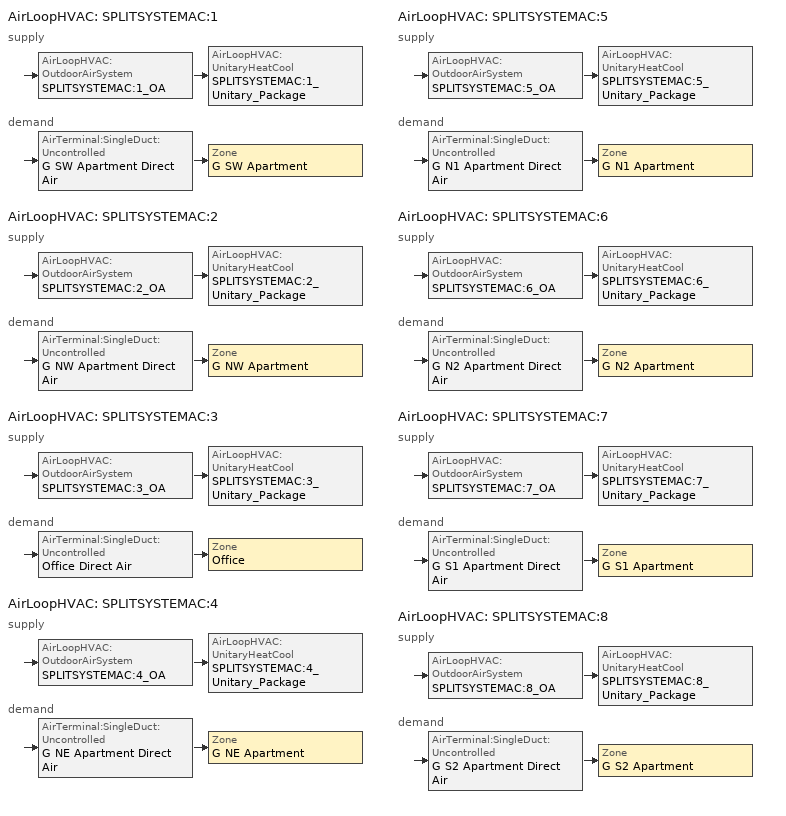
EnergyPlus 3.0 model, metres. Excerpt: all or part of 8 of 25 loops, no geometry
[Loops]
AirLoopHVAC 'SPLITSYSTEMAC:1'
 supply: AirLoopHVAC:OutdoorAirSystem 'SPLITSYSTEMAC:1_OA' > AirLoopHVAC:UnitaryHeatCool 'SPLITSYSTEMAC:1_Unitary_Package'
 demand: AirTerminal:SingleDuct:Uncontrolled 'G SW Apartment Direct Air' > Zone 'G SW Apartment'
AirLoopHVAC 'SPLITSYSTEMAC:2'
 supply: AirLoopHVAC:OutdoorAirSystem 'SPLITSYSTEMAC:2_OA' > AirLoopHVAC:UnitaryHeatCool 'SPLITSYSTEMAC:2_Unitary_Package'
 demand: AirTerminal:SingleDuct:Uncontrolled 'G NW Apartment Direct Air' > Zone 'G NW Apartment'
AirLoopHVAC 'SPLITSYSTEMAC:3'
 supply: AirLoopHVAC:OutdoorAirSystem 'SPLITSYSTEMAC:3_OA' > AirLoopHVAC:UnitaryHeatCool 'SPLITSYSTEMAC:3_Unitary_Package'
 demand: AirTerminal:SingleDuct:Uncontrolled 'Office Direct Air' > Zone 'Office'
AirLoopHVAC 'SPLITSYSTEMAC:4'
 supply: AirLoopHVAC:OutdoorAirSystem 'SPLITSYSTEMAC:4_OA' > AirLoopHVAC:UnitaryHeatCool 'SPLITSYSTEMAC:4_Unitary_Package'
 demand: AirTerminal:SingleDuct:Uncontrolled 'G NE Apartment Direct Air' > Zone 'G NE Apartment'
AirLoopHVAC 'SPLITSYSTEMAC:5'
 supply: AirLoopHVAC:OutdoorAirSystem 'SPLITSYSTEMAC:5_OA' > AirLoopHVAC:UnitaryHeatCool 'SPLITSYSTEMAC:5_Unitary_Package'
 demand: AirTerminal:SingleDuct:Uncontrolled 'G N1 Apartment Direct Air' > Zone 'G N1 Apartment'
AirLoopHVAC 'SPLITSYSTEMAC:6'
 supply: AirLoopHVAC:OutdoorAirSystem 'SPLITSYSTEMAC:6_OA' > AirLoopHVAC:UnitaryHeatCool 'SPLITSYSTEMAC:6_Unitary_Package'
 demand: AirTerminal:SingleDuct:Uncontrolled 'G N2 Apartment Direct Air' > Zone 'G N2 Apartment'
AirLoopHVAC 'SPLITSYSTEMAC:7'
 supply: AirLoopHVAC:OutdoorAirSystem 'SPLITSYSTEMAC:7_OA' > AirLoopHVAC:UnitaryHeatCool 'SPLITSYSTEMAC:7_Unitary_Package'
 demand: AirTerminal:SingleDuct:Uncontrolled 'G S1 Apartment Direct Air' > Zone 'G S1 Apartment'
AirLoopHVAC 'SPLITSYSTEMAC:8'
 supply: AirLoopHVAC:OutdoorAirSystem 'SPLITSYSTEMAC:8_OA' > AirLoopHVAC:UnitaryHeatCool 'SPLITSYSTEMAC:8_Unitary_Package'
 demand: AirTerminal:SingleDuct:Uncontrolled 'G S2 Apartment Direct Air' > Zone 'G S2 Apartment'
[ComponentCost:LineItem]
Name | Line Item Type | Item | Cost per Each | Quantity | Cost per Unit of Output Capacity
Infiltration:G SW Apartment | General | G SW Apartment | 1 | 0.0129
People:G SW Apartment | General | G SW Apartment | 1 | 2.5
LIGHTING EQUIP:G SW Apartment | Lights | G SW Apartment |  |  | 1
ElectricEquipment:G SW Apartment:PlugMisc | General | G SW Apartment | 1 | 0.589
Infiltration:G NW Apartment | General | G NW Apartment | 1 | 0.0389
People:G NW Apartment | General | G NW Apartment | 1 | 2.5
LIGHTING EQUIP:G NW Apartment | Lights | G NW Apartment |  |  | 1
ElectricEquipment:G NW Apartment:PlugMisc | General | G NW Apartment | 1 | 0.589
Infiltration:Office | General | Office | 1 | 0.0055
People:Office | General | Office | 1 | 2
LIGHTING EQUIP:Office | Lights | Office |  |  | 1
ElectricEquipment:Office:PlugMisc | General | Office | 1 | 0.7122
Infiltration:G NE Apartment | General | G NE Apartment | 1 | 0.0043
People:G NE Apartment | General | G NE Apartment | 1 | 2.5
LIGHTING EQUIP:G NE Apartment | Lights | G NE Apartment |  |  | 1
ElectricEquipment:G NE Apartment:PlugMisc | General | G NE Apartment | 1 | 0.589
Infiltration:G N1 Apartment | General | G N1 Apartment | 1 | 0.0234
People:G N1 Apartment | General | G N1 Apartment | 1 | 2.5
LIGHTING EQUIP:G N1 Apartment | Lights | G N1 Apartment |  |  | 1
ElectricEquipment:G N1 Apartment:PlugMisc | General | G N1 Apartment | 1 | 0.589
Infiltration:G N2 Apartment | General | G N2 Apartment | 1 | 0.0234
People:G N2 Apartment | General | G N2 Apartment | 1 | 2.5
LIGHTING EQUIP:G N2 Apartment | Lights | G N2 Apartment |  |  | 1
ElectricEquipment:G N2 Apartment:PlugMisc | General | G N2 Apartment | 1 | 0.589
Infiltration:G S1 Apartment | General | G S1 Apartment | 1 | 0.0078
People:G S1 Apartment | General | G S1 Apartment | 1 | 2.5
LIGHTING EQUIP:G S1 Apartment | Lights | G S1 Apartment |  |  | 1
ElectricEquipment:G S1 Apartment:PlugMisc | General | G S1 Apartment | 1 | 0.589
Infiltration:G S2 Apartment | General | G S2 Apartment | 1 | 0.0078
People:G S2 Apartment | General | G S2 Apartment | 1 | 2.5
LIGHTING EQUIP:G S2 Apartment | Lights | G S2 Apartment |  |  | 1
ElectricEquipment:G S2 Apartment:PlugMisc | General | G S2 Apartment | 1 | 0.589
[Sizing:Zone] Zone Cooling Design Supply Air Temperature {C}=14; Zone Heating Design Supply Air Temperature {C}=40; Zone Cooling Design Supply Air Humidity Ratio {kg-H20/kg-air}=0.0085; Zone Heating Design Supply Air Humidity Ratio {kg-H20/kg-air}=0.008; Outdoor Air Method=Flow/Zone; Outside Air Flow per Zone Floor Area=0; Zone Sizing Factor=0; Cooling Design Air Flow Method {Flow/Zone | DesignDay}=DesignDay; Cooling Design Air Flow Rate=0; Cooling Minimum Air Flow=0; Cooling Minimum Air Flow Fraction=0; Heating Design Air Flow Method {Flow/Zone | DesignDay}=DesignDay; Heating Design Air Flow Rate=0
Name | Outside Air Flow per Zone {m3/s}
G SW Apartment; G NW Apartment; G NE Apartment; G N1 Apartment; G N2 Apartment; G S1 Apartment; G S2 Apartment | 1.062
Office | 0.8496
[ZoneControl:Thermostat] Control Type Schedule=Dual Zone Control Type Sched
Name | Zone | Control 1
G SW Apartment Thermostat | G SW Apartment | G SW Apartment DualSPSched
G NW Apartment Thermostat | G NW Apartment | G NW Apartment DualSPSched
Office Thermostat | Office | Office DualSPSched
G NE Apartment Thermostat | G NE Apartment | G NE Apartment DualSPSched
G N1 Apartment Thermostat | G N1 Apartment | G N1 Apartment DualSPSched
G N2 Apartment Thermostat | G N2 Apartment | G N2 Apartment DualSPSched
G S1 Apartment Thermostat | G S1 Apartment | G S1 Apartment DualSPSched
G S2 Apartment Thermostat | G S2 Apartment | G S2 Apartment DualSPSched
[ThermostatSetpoint:DualSetpoint]
Name | Heating Setpoint Temperature Schedule | Cooling Setpoint Temperature Schedule
G SW Apartment DualSPSched; G NW Apartment DualSPSched; G NE Apartment DualSPSched; G N1 Apartment DualSPSched; G N2 Apartment DualSPSched; G S1 Apartment DualSPSched; G S2 Apartment DualSPSched | APT_HTGSETP_SCH | APT_CLGSETP_SCH
Office DualSPSched | OFF_HTGSETP_SCH | OFF_CLGSETP_SCH
[Zone equipment]
G SW Apartment: G SW Apartment Direct Air
G NW Apartment: G NW Apartment Direct Air
Office: Office Direct Air
G NE Apartment: G NE Apartment Direct Air
G N1 Apartment: G N1 Apartment Direct Air
G N2 Apartment: G N2 Apartment Direct Air
G S1 Apartment: G S1 Apartment Direct Air
G S2 Apartment: G S2 Apartment Direct Air
[AirTerminal:SingleDuct:Uncontrolled] Availability Schedule=ALWAYS_ON; Maximum Air Flow Rate {m3/s}=AUTOSIZE
G SW Apartment Direct Air; G NW Apartment Direct Air; Office Direct Air; G NE Apartment Direct Air; G N1 Apartment Direct Air; G N2 Apartment Direct Air; G S1 Apartment Direct Air; G S2 Apartment Direct Air
[SetpointManager:SingleZone:Reheat] Control Variable=Temperature; Minimum Supply Air Temperature C=10; Maximum Supply Air Temperature C=50
Name | Control Zone | Setpoint Node or NodeList
SupAirTemp MngrG SW Apartment | G SW Apartment | SPLITSYSTEMAC:1 Supply Equipment Outlet Node
SupAirTemp MngrG NW Apartment | G NW Apartment | SPLITSYSTEMAC:2 Supply Equipment Outlet Node
SupAirTemp MngrOffice | Office | SPLITSYSTEMAC:3 Supply Equipment Outlet Node
SupAirTemp MngrG NE Apartment | G NE Apartment | SPLITSYSTEMAC:4 Supply Equipment Outlet Node
SupAirTemp MngrG N1 Apartment | G N1 Apartment | SPLITSYSTEMAC:5 Supply Equipment Outlet Node
SupAirTemp MngrG N2 Apartment | G N2 Apartment | SPLITSYSTEMAC:6 Supply Equipment Outlet Node
SupAirTemp MngrG S1 Apartment | G S1 Apartment | SPLITSYSTEMAC:7 Supply Equipment Outlet Node
SupAirTemp MngrG S2 Apartment | G S2 Apartment | SPLITSYSTEMAC:8 Supply Equipment Outlet Node
[AirLoopHVAC] Design Supply Air Flow Rate {m3/s}=AUTOSIZE
SPLITSYSTEMAC:1; SPLITSYSTEMAC:2; SPLITSYSTEMAC:3; SPLITSYSTEMAC:4; SPLITSYSTEMAC:5; SPLITSYSTEMAC:6; SPLITSYSTEMAC:7; SPLITSYSTEMAC:8
[Sizing:System] Type Of Load To Size On {Sensible}=Sensible; Design Outdoor Air Flow Rate {m3/s}=AUTOSIZE; Minimum System Air Flow Ratio=1; Preheat Design Temperature {C}=7; Preheat Design Humidity Ratio {kg-H2O/kg-air}=0.008; Precool Design Temperature {C}=12.8; Precool Design Humidity Ratio {kg-H2O/kg-air}=0.008; Central Cooling Design Supply Air Temperature {C}=12.8; Central Heating Design Supply Air Temperature {C}=40; Sizing Option {Coincident | NonCoincident}=NonCoincident; 100% Outdoor Air in Cooling {Yes | No}=No; 100% Outdoor Air in Heating {Yes | No}=No; Central Cooling Design Supply Air Humidity Ratio {kg-H2O/kg-air}=0.0085; Central Heating Design Supply Air Humidity Ratio {kg-H2O/kg-air}=0.008; Cooling Design Air Flow Method=DesignDay; Cooling Design Air Flow Rate {m3/s}=0; Heating Design Air Flow Method=DesignDay; Heating Design Air Flow Rate {m3/s}=0
SPLITSYSTEMAC:1; SPLITSYSTEMAC:2; SPLITSYSTEMAC:3; SPLITSYSTEMAC:4; SPLITSYSTEMAC:5; SPLITSYSTEMAC:6; SPLITSYSTEMAC:7; SPLITSYSTEMAC:8
[SetpointManager:MixedAir] Control Variable=Temperature
Name | Setpoint Node or NodeList
SPLITSYSTEMAC:1_OAMixed Air Temp Manager | SPLITSYSTEMAC:1_OA-SPLITSYSTEMAC:1_Unitary_PackageNode
SPLITSYSTEMAC:2_OAMixed Air Temp Manager | SPLITSYSTEMAC:2_OA-SPLITSYSTEMAC:2_Unitary_PackageNode
SPLITSYSTEMAC:3_OAMixed Air Temp Manager | SPLITSYSTEMAC:3_OA-SPLITSYSTEMAC:3_Unitary_PackageNode
SPLITSYSTEMAC:4_OAMixed Air Temp Manager | SPLITSYSTEMAC:4_OA-SPLITSYSTEMAC:4_Unitary_PackageNode
SPLITSYSTEMAC:5_OAMixed Air Temp Manager | SPLITSYSTEMAC:5_OA-SPLITSYSTEMAC:5_Unitary_PackageNode
SPLITSYSTEMAC:6_OAMixed Air Temp Manager | SPLITSYSTEMAC:6_OA-SPLITSYSTEMAC:6_Unitary_PackageNode
SPLITSYSTEMAC:7_OAMixed Air Temp Manager | SPLITSYSTEMAC:7_OA-SPLITSYSTEMAC:7_Unitary_PackageNode
SPLITSYSTEMAC:8_OAMixed Air Temp Manager | SPLITSYSTEMAC:8_OA-SPLITSYSTEMAC:8_Unitary_PackageNode
[Controller:OutdoorAir] Minimum Outdoor Air Flow Rate {m3/s}=AUTOSIZE; Maximum Outdoor Air Flow Rate {m3/s}=AUTOSIZE; Economizer Control Type=NoEconomizer; Economizer Control Action Type=ModulateFlow; Economizer Maximum Limit Dry-Bulb Temperature {C}=28; Economizer Maximum Limit Enthalpy {J/kg}=64000; Economizer Minimum Limit Dry-Bulb Temperature {C}=0; Lockout Type=NoLockout; Minimum Limit Type=FixedMinimum; Minimum Outdoor Air Schedule=MinOA_Sched
SPLITSYSTEMAC:1_OA_Controller; SPLITSYSTEMAC:2_OA_Controller; SPLITSYSTEMAC:3_OA_Controller; SPLITSYSTEMAC:4_OA_Controller; SPLITSYSTEMAC:5_OA_Controller; SPLITSYSTEMAC:6_OA_Controller; SPLITSYSTEMAC:7_OA_Controller; SPLITSYSTEMAC:8_OA_Controller
[AirLoopHVAC:UnitaryHeatCool] Availability Schedule=ALWAYS_ON; Maximum Supply Air Temperature=AUTOSIZE; Supply Air Flow Rate During Cooling Operation=AUTOSIZE; Supply Air Flow Rate During Heating Operation=AUTOSIZE; Supply Air Flow Rate When No Cooling or Heating is Needed=AUTOSIZE; Fraction of Supply Air Flow That Goes Through the Controlling Zone=AUTOSIZE; Fan Placement=BlowThrough; Dehumidification Control Type=None
Name | Controlling Zone or Thermostat Location | Supply Fan | Heating Coil | Cooling Coil
SPLITSYSTEMAC:1_Unitary_Package | G SW Apartment | SPLITSYSTEMAC:1_Unitary_Package_fan | SPLITSYSTEMAC:1_Unitary_Package_HeatCoil | SPLITSYSTEMAC:1_Unitary_Package_CoolCoil
SPLITSYSTEMAC:2_Unitary_Package | G NW Apartment | SPLITSYSTEMAC:2_Unitary_Package_fan | SPLITSYSTEMAC:2_Unitary_Package_HeatCoil | SPLITSYSTEMAC:2_Unitary_Package_CoolCoil
SPLITSYSTEMAC:3_Unitary_Package | Office | SPLITSYSTEMAC:3_Unitary_Package_fan | SPLITSYSTEMAC:3_Unitary_Package_HeatCoil | SPLITSYSTEMAC:3_Unitary_Package_CoolCoil
SPLITSYSTEMAC:4_Unitary_Package | G NE Apartment | SPLITSYSTEMAC:4_Unitary_Package_fan | SPLITSYSTEMAC:4_Unitary_Package_HeatCoil | SPLITSYSTEMAC:4_Unitary_Package_CoolCoil
SPLITSYSTEMAC:5_Unitary_Package | G N1 Apartment | SPLITSYSTEMAC:5_Unitary_Package_fan | SPLITSYSTEMAC:5_Unitary_Package_HeatCoil | SPLITSYSTEMAC:5_Unitary_Package_CoolCoil
SPLITSYSTEMAC:6_Unitary_Package | G N2 Apartment | SPLITSYSTEMAC:6_Unitary_Package_fan | SPLITSYSTEMAC:6_Unitary_Package_HeatCoil | SPLITSYSTEMAC:6_Unitary_Package_CoolCoil
SPLITSYSTEMAC:7_Unitary_Package | G S1 Apartment | SPLITSYSTEMAC:7_Unitary_Package_fan | SPLITSYSTEMAC:7_Unitary_Package_HeatCoil | SPLITSYSTEMAC:7_Unitary_Package_CoolCoil
SPLITSYSTEMAC:8_Unitary_Package | G S2 Apartment | SPLITSYSTEMAC:8_Unitary_Package_fan | SPLITSYSTEMAC:8_Unitary_Package_HeatCoil | SPLITSYSTEMAC:8_Unitary_Package_CoolCoil
[Fan:OnOff] Availability Schedule=HVACOperationSchd; Fan Efficiency=0.58; Pressure Rise=375; Maximum Flow Rate=AUTOSIZE; Motor Efficiency=0.9; Motor in Airstream Fraction=1
SPLITSYSTEMAC:1_Unitary_Package_fan; SPLITSYSTEMAC:2_Unitary_Package_fan; SPLITSYSTEMAC:3_Unitary_Package_fan; SPLITSYSTEMAC:4_Unitary_Package_fan; SPLITSYSTEMAC:5_Unitary_Package_fan; SPLITSYSTEMAC:6_Unitary_Package_fan; SPLITSYSTEMAC:7_Unitary_Package_fan; SPLITSYSTEMAC:8_Unitary_Package_fan
[Coil:Heating:Gas] Availability Schedule=ALWAYS_ON; Gas Burner Efficiency=0.78; Nominal Capacity=AUTOSIZE
SPLITSYSTEMAC:1_Unitary_Package_HeatCoil; SPLITSYSTEMAC:2_Unitary_Package_HeatCoil; SPLITSYSTEMAC:3_Unitary_Package_HeatCoil; SPLITSYSTEMAC:4_Unitary_Package_HeatCoil; SPLITSYSTEMAC:5_Unitary_Package_HeatCoil; SPLITSYSTEMAC:6_Unitary_Package_HeatCoil; SPLITSYSTEMAC:7_Unitary_Package_HeatCoil; SPLITSYSTEMAC:8_Unitary_Package_HeatCoil
[Coil:Cooling:DX:SingleSpeed] Availability Schedule=ALWAYS_ON; Rated Total Cooling Capacity {W}=AUTOSIZE; Rated Sensible Heat Ratio=AUTOSIZE; Rated COP=3.25; Rated Air Flow Rate=AUTOSIZE; Supply Air Fan Operating Mode=CyclingFanAndCompressor
Name | Total Cooling Capacity Function of Temperature Curve | Total Cooling Capacity Function of Flow Fraction Curve | Energy Input Ratio Function of Temperature Curve | Energy Input Ratio Function of Flow Fraction Curve | Part Load Fraction Correlation Curve
SPLITSYSTEMAC:1_Unitary_Package_CoolCoil | SPLITSYSTEMAC:1_Unitary_PackagecoolCapFT | SPLITSYSTEMAC:1_Unitary_PackagecoolFFF | SPLITSYSTEMAC:1_Unitary_PackagecoolEIRFT | SPLITSYSTEMAC:1_Unitary_PackagecoolEIRFFF | SPLITSYSTEMAC:1_Unitary_PackagecoolPLR
SPLITSYSTEMAC:2_Unitary_Package_CoolCoil | SPLITSYSTEMAC:2_Unitary_PackagecoolCapFT | SPLITSYSTEMAC:2_Unitary_PackagecoolFFF | SPLITSYSTEMAC:2_Unitary_PackagecoolEIRFT | SPLITSYSTEMAC:2_Unitary_PackagecoolEIRFFF | SPLITSYSTEMAC:2_Unitary_PackagecoolPLR
SPLITSYSTEMAC:3_Unitary_Package_CoolCoil | SPLITSYSTEMAC:3_Unitary_PackagecoolCapFT | SPLITSYSTEMAC:3_Unitary_PackagecoolFFF | SPLITSYSTEMAC:3_Unitary_PackagecoolEIRFT | SPLITSYSTEMAC:3_Unitary_PackagecoolEIRFFF | SPLITSYSTEMAC:3_Unitary_PackagecoolPLR
SPLITSYSTEMAC:4_Unitary_Package_CoolCoil | SPLITSYSTEMAC:4_Unitary_PackagecoolCapFT | SPLITSYSTEMAC:4_Unitary_PackagecoolFFF | SPLITSYSTEMAC:4_Unitary_PackagecoolEIRFT | SPLITSYSTEMAC:4_Unitary_PackagecoolEIRFFF | SPLITSYSTEMAC:4_Unitary_PackagecoolPLR
SPLITSYSTEMAC:5_Unitary_Package_CoolCoil | SPLITSYSTEMAC:5_Unitary_PackagecoolCapFT | SPLITSYSTEMAC:5_Unitary_PackagecoolFFF | SPLITSYSTEMAC:5_Unitary_PackagecoolEIRFT | SPLITSYSTEMAC:5_Unitary_PackagecoolEIRFFF | SPLITSYSTEMAC:5_Unitary_PackagecoolPLR
SPLITSYSTEMAC:6_Unitary_Package_CoolCoil | SPLITSYSTEMAC:6_Unitary_PackagecoolCapFT | SPLITSYSTEMAC:6_Unitary_PackagecoolFFF | SPLITSYSTEMAC:6_Unitary_PackagecoolEIRFT | SPLITSYSTEMAC:6_Unitary_PackagecoolEIRFFF | SPLITSYSTEMAC:6_Unitary_PackagecoolPLR
SPLITSYSTEMAC:7_Unitary_Package_CoolCoil | SPLITSYSTEMAC:7_Unitary_PackagecoolCapFT | SPLITSYSTEMAC:7_Unitary_PackagecoolFFF | SPLITSYSTEMAC:7_Unitary_PackagecoolEIRFT | SPLITSYSTEMAC:7_Unitary_PackagecoolEIRFFF | SPLITSYSTEMAC:7_Unitary_PackagecoolPLR
SPLITSYSTEMAC:8_Unitary_Package_CoolCoil | SPLITSYSTEMAC:8_Unitary_PackagecoolCapFT | SPLITSYSTEMAC:8_Unitary_PackagecoolFFF | SPLITSYSTEMAC:8_Unitary_PackagecoolEIRFT | SPLITSYSTEMAC:8_Unitary_PackagecoolEIRFFF | SPLITSYSTEMAC:8_Unitary_PackagecoolPLR
[Schedule:Compact]
APT_HTGSETP_SCH: THROUGH: 12/31, FOR:AllDays, UNTIL: 24:00, 21.1
APT_CLGSETP_SCH: THROUGH: 12/31, FOR:AllDays, UNTIL: 24:00, 23.9
OFF_HTGSETP_SCH: THROUGH: 12/31, FOR:Weekdays, UNTIL: 7:00, 15.6, UNTIL: 8:00, 18.3, UNTIL:17:00, 21.1, UNTIL: 18:00, 18.3, UNTIL: 24:00, 15.6, FOR: AllOtherDays, UNTIL: 24:00, 15.6
OFF_CLGSETP_SCH: THROUGH: 12/31, FOR:Weekdays, UNTIL: 7:00, 29.4, UNTIL: 8:00, 26.7, UNTIL:17:00, 23.9, UNTIL: 18:00, 26.7, UNTIL: 24:00, 29.4, FOR: AllOtherDays, UNTIL: 24:00, 29.4
ALWAYS_ON; HVACOperationSchd; MinOA_Sched: Through: 12/31, For: AllDays, Until: 24:00, 1
Dual Zone Control Type Sched: Through: 12/31, For: AllDays, Until: 24:00, 4
[Curve:Biquadratic] Minimum Value of x=12.77778; Maximum Value of x=23.88889; Minimum Value of y=21.11111; Maximum Value of y=46.11111
Name | Coefficient1 Constant | Coefficient2 x | Coefficient3 x**2 | Coefficient4 y | Coefficient5 y**2 | Coefficient6 x*y
SPLITSYSTEMAC:1_Unitary_PackagecoolCapFT; SPLITSYSTEMAC:2_Unitary_PackagecoolCapFT; SPLITSYSTEMAC:3_Unitary_PackagecoolCapFT; SPLITSYSTEMAC:4_Unitary_PackagecoolCapFT; SPLITSYSTEMAC:5_Unitary_PackagecoolCapFT; SPLITSYSTEMAC:6_Unitary_PackagecoolCapFT; SPLITSYSTEMAC:7_Unitary_PackagecoolCapFT; SPLITSYSTEMAC:8_Unitary_PackagecoolCapFT | 0.766956 | 0.0107756 | -4.14703e-05 | 0.00134961 | -0.000261144 | 0.000457488
SPLITSYSTEMAC:1_Unitary_PackagecoolEIRFT; SPLITSYSTEMAC:2_Unitary_PackagecoolEIRFT; SPLITSYSTEMAC:3_Unitary_PackagecoolEIRFT; SPLITSYSTEMAC:4_Unitary_PackagecoolEIRFT; SPLITSYSTEMAC:5_Unitary_PackagecoolEIRFT; SPLITSYSTEMAC:6_Unitary_PackagecoolEIRFT; SPLITSYSTEMAC:7_Unitary_PackagecoolEIRFT; SPLITSYSTEMAC:8_Unitary_PackagecoolEIRFT | 0.297145 | 0.0430933 | -0.000748766 | 0.00597727 | 0.000482112 | -0.000956448
[Curve:Quadratic]
Name | Coefficient1 Constant | Coefficient2 x | Coefficient3 x**2 | Minimum Value of x | Maximum Value of x
SPLITSYSTEMAC:1_Unitary_PackagecoolFFF; SPLITSYSTEMAC:2_Unitary_PackagecoolFFF; SPLITSYSTEMAC:3_Unitary_PackagecoolFFF; SPLITSYSTEMAC:4_Unitary_PackagecoolFFF; SPLITSYSTEMAC:5_Unitary_PackagecoolFFF; SPLITSYSTEMAC:6_Unitary_PackagecoolFFF; SPLITSYSTEMAC:7_Unitary_PackagecoolFFF; SPLITSYSTEMAC:8_Unitary_PackagecoolFFF | 0.8 | 0.2 | 0 | 0.5 | 1.5
SPLITSYSTEMAC:1_Unitary_PackagecoolEIRFFF; SPLITSYSTEMAC:2_Unitary_PackagecoolEIRFFF; SPLITSYSTEMAC:3_Unitary_PackagecoolEIRFFF; SPLITSYSTEMAC:4_Unitary_PackagecoolEIRFFF; SPLITSYSTEMAC:5_Unitary_PackagecoolEIRFFF; SPLITSYSTEMAC:6_Unitary_PackagecoolEIRFFF; SPLITSYSTEMAC:7_Unitary_PackagecoolEIRFFF; SPLITSYSTEMAC:8_Unitary_PackagecoolEIRFFF | 1.156 | -0.1816 | 0.0256 | 0.5 | 1.5
SPLITSYSTEMAC:1_Unitary_PackagecoolPLR; SPLITSYSTEMAC:2_Unitary_PackagecoolPLR; SPLITSYSTEMAC:3_Unitary_PackagecoolPLR; SPLITSYSTEMAC:4_Unitary_PackagecoolPLR; SPLITSYSTEMAC:5_Unitary_PackagecoolPLR; SPLITSYSTEMAC:6_Unitary_PackagecoolPLR; SPLITSYSTEMAC:7_Unitary_PackagecoolPLR; SPLITSYSTEMAC:8_Unitary_PackagecoolPLR | 0.75 | 0.25 | 0 | 0 | 1
